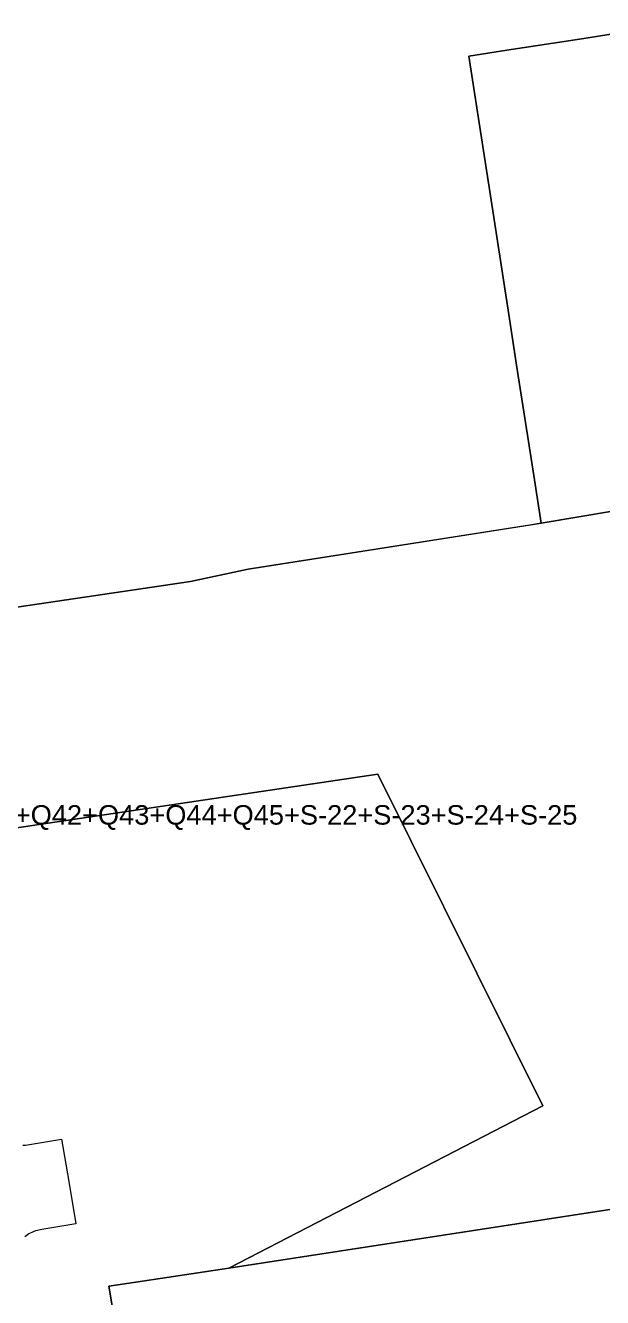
# Model space of a CAD drawing. Header units: metres. Extents: x 662613 to 666742, y 2728069 to 2732733.
# Drawn here: x 664184 to 664237.3, y 2730346.7 to 2730464.3 of the extents above; entities that cross this region are included whole.
import ezdxf
from ezdxf.enums import TextEntityAlignment as Align

# ---------------------------------------------------------------- set-up
doc = ezdxf.new("R2010")
doc.units = ezdxf.units.M
doc.header["$MEASUREMENT"] = 0
for name, color, linetype, lineweight in [('DQ_PLOT_ID', 252, 'Continuous', 18), ('Xref_DQ_MasterPlan_2024$0$DQ_PLOTS', 252, 'Continuous', 15), ('Xref_DQ_MasterPlan_2024$0$DQ_ROADS', 8, 'Continuous', 13)]:
    doc.layers.add(name, color=color, linetype=linetype, lineweight=lineweight)
doc.styles.add('DQ_Plot_ID', font='arial.ttf')

# ---------------------------------------------------------------- blocks, each defined once
blk = doc.blocks.new('Xref_DQ_MasterPlan_2024$0$DQ_Roads_')
at = {"layer": 'Xref_DQ_MasterPlan_2024$0$DQ_ROADS'}
blk.add_lwpolyline([(664183.7411, 2730360.7911), (664183.9991, 2730360.8079), (664187.3259, 2730361.3367), (664187.9826, 2730357.4325), (664188.6393, 2730353.5283), (664185.4937, 2730352.9861), (664185.0935, 2730352.9221), (664184.9227, 2730352.8777), (664184.6863, 2730352.7781), (664184.2968, 2730352.5931), (664184.1571, 2730352.5077), (664183.9207, 2730352.3209)], dxfattribs=at)
blk = doc.blocks.new('Xref_DQ_MasterPlan_2024')
at = {"layer": 'Xref_DQ_MasterPlan_2024$0$DQ_PLOTS'}
for points in [[(664243.06, 2730464.25), (664235.99, 2730463.11), (664233.77, 2730462.77), (664228.49, 2730461.96), (664224.96, 2730461.42), (664226.59, 2730450.89), (664226.83, 2730449.31), (664228.72, 2730437.16), (664229.38, 2730432.87), (664229.37, 2730432.85), (664230.96, 2730422.66), (664231.58, 2730418.66), (664231.65, 2730418.26), (664230.56, 2730418.09), (664204.56, 2730414.03), (664199.25, 2730412.89), (664122.3, 2730401.5)], [(664252.16, 2730421.71), (664231.65, 2730418.26), (664231.58, 2730418.66), (664230.96, 2730422.66), (664229.37, 2730432.85), (664229.38, 2730432.87), (664228.72, 2730437.16), (664226.83, 2730449.31), (664226.59, 2730450.89), (664224.96, 2730461.42), (664228.49, 2730461.96), (664233.77, 2730462.77), (664235.99, 2730463.11), (664243.06, 2730464.25)], [(664193.66, 2730336.16), (664191.69, 2730347.78), (664194.2, 2730348.15), (664202.77, 2730349.42), (664202.77, 2730349.42), (664260.81, 2730358.37)], [(664131.54, 2730342.86), (664129.78, 2730353.96), (664129.48, 2730355.82), (664129.04, 2730358.76), (664128.55, 2730361.64), (664128.53, 2730361.73), (664174.3, 2730368.95), (664174.13, 2730370.06), (664171.47, 2730386.87), (664171.28, 2730388.34), (664173.83, 2730388.72), (664216.56, 2730395.06), (664231.79, 2730364.43), (664202.77, 2730349.42), (664194.2, 2730348.15), (664191.69, 2730347.78), (664200.37, 2730296.48)]]:
    blk.add_lwpolyline(points, dxfattribs=at)
blk.add_lwpolyline([(664202.77, 2730349.42), (664231.79, 2730364.43), (664216.56, 2730395.06), (664173.83, 2730388.72), (664171.28, 2730388.34), (664169.81, 2730399.45), (664168.41, 2730408.33), (664170.87, 2730408.69), (664199.25, 2730412.89), (664204.56, 2730414.03), (664231.65, 2730418.26), (664252.16, 2730421.71), (664260.81, 2730358.37), (664202.77, 2730349.42)], close=True, dxfattribs=at)
blk.add_blockref('Xref_DQ_MasterPlan_2024$0$DQ_Roads_', (0, 0))

msp = doc.modelspace()

# ---------------------------------------------------------------- block references
msp.add_blockref('Xref_DQ_MasterPlan_2024', (0, 0))

# ---------------------------------------------------------------- texts
at = {"layer": 'DQ_PLOT_ID', "style": 'DQ_Plot_ID'}
msp.add_text('Q40+Q41+Q42+Q43+Q44+Q45+S-22+S-23+S-24+S-25', height=1.8, dxfattribs=at).set_placement((664203.51, 2730390.41), align=Align.CENTER)

doc.saveas('drawing.dxf')
